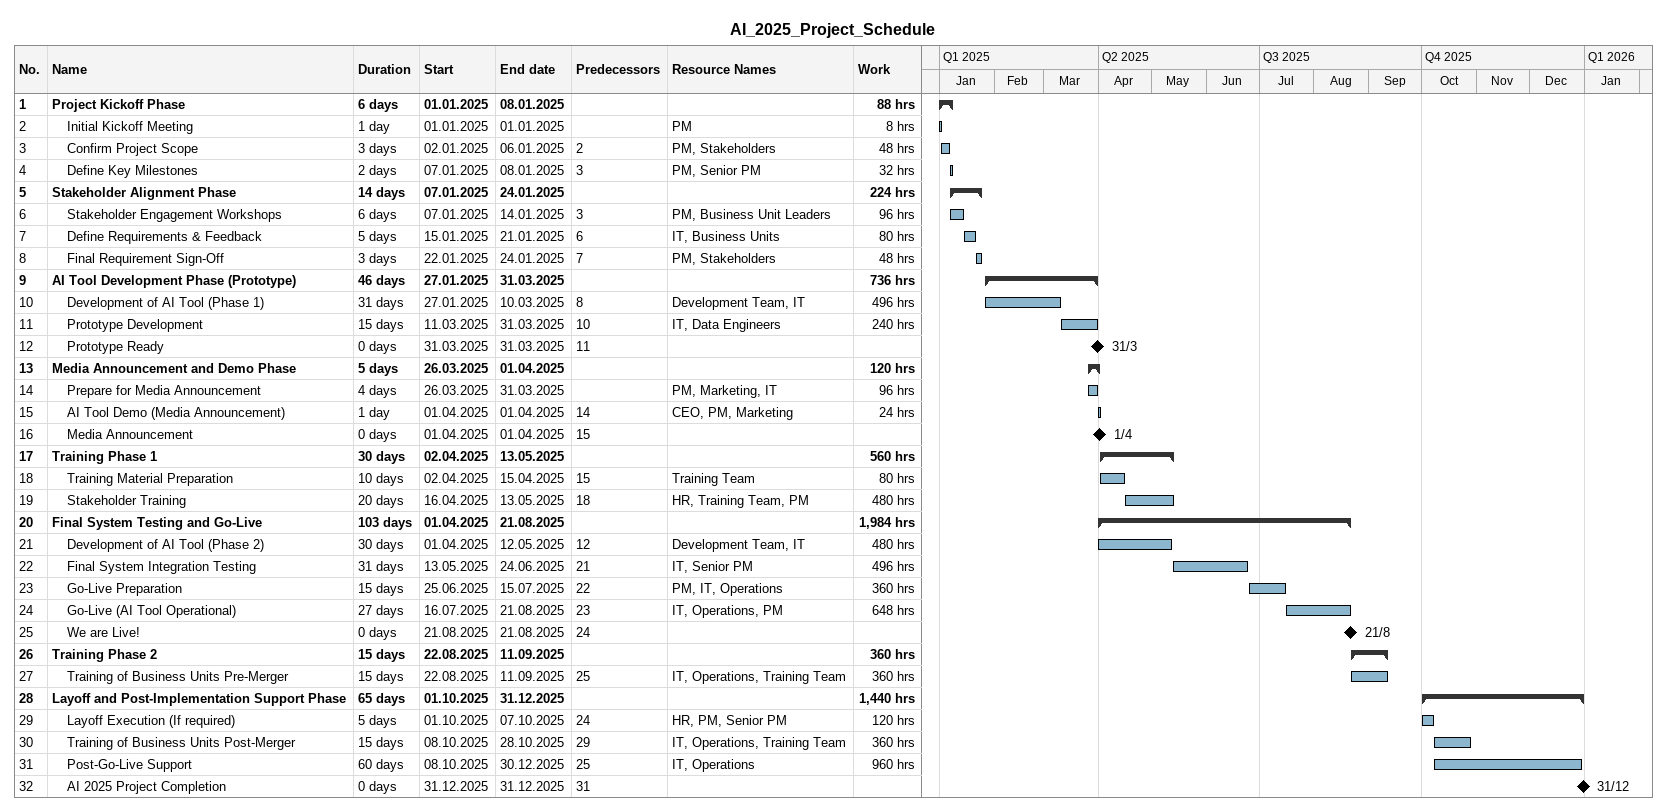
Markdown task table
AI_2025_Project_Schedule

| ID | Level | Task | Duration | Start | Finish | Predecessors | Resources | Work (h) |
|---|---|---|---|---|---|---|---|---|
| 1 | 1 | **Project Kickoff Phase** | 6d | 2025-01-01 | 2025-01-08 |  |  | 88 |
| 2 | 2 | Initial Kickoff Meeting | 1d | 2025-01-01 | 2025-01-01 |  | PM | 8 |
| 3 | 2 | Confirm Project Scope | 3d | 2025-01-02 | 2025-01-06 | 2 | PM, Stakeholders | 48 |
| 4 | 2 | Define Key Milestones | 2d | 2025-01-07 | 2025-01-08 | 3 | PM, Senior PM | 32 |
| 5 | 1 | **Stakeholder Alignment Phase** | 14d | 2025-01-07 | 2025-01-24 |  |  | 224 |
| 6 | 2 | Stakeholder Engagement Workshops | 6d | 2025-01-07 | 2025-01-14 | 3 | PM, Business Unit Leaders | 96 |
| 7 | 2 | Define Requirements & Feedback | 5d | 2025-01-15 | 2025-01-21 | 6 | IT, Business Units | 80 |
| 8 | 2 | Final Requirement Sign-Off | 3d | 2025-01-22 | 2025-01-24 | 7 | PM, Stakeholders | 48 |
| 9 | 1 | **AI Tool Development Phase (Prototype)** | 46d | 2025-01-27 | 2025-03-31 |  |  | 736 |
| 10 | 2 | Development of AI Tool (Phase 1) | 31d | 2025-01-27 | 2025-03-10 | 8 | Development Team, IT | 496 |
| 11 | 2 | Prototype Development | 15d | 2025-03-11 | 2025-03-31 | 10 | IT, Data Engineers | 240 |
| 12 | 2 | Prototype Ready | 0d | 2025-03-31 | 2025-03-31 | 11 |  |  |
| 13 | 1 | **Media Announcement and Demo Phase** | 5d | 2025-03-26 | 2025-04-01 |  |  | 120 |
| 14 | 2 | Prepare for Media Announcement | 4d | 2025-03-26 | 2025-03-31 |  | PM, Marketing, IT | 96 |
| 15 | 2 | AI Tool Demo (Media Announcement) | 1d | 2025-04-01 | 2025-04-01 | 14 | CEO, PM, Marketing | 24 |
| 16 | 2 | Media Announcement | 0d | 2025-04-01 | 2025-04-01 | 15 |  |  |
| 17 | 1 | **Training Phase 1** | 30d | 2025-04-02 | 2025-05-13 |  |  | 560 |
| 18 | 2 | Training Material Preparation | 10d | 2025-04-02 | 2025-04-15 | 15 | Training Team | 80 |
| 19 | 2 | Stakeholder Training | 20d | 2025-04-16 | 2025-05-13 | 18 | HR, Training Team, PM | 480 |
| 20 | 1 | **Final System Testing and Go-Live** | 103d | 2025-04-01 | 2025-08-21 |  |  | 1984 |
| 21 | 2 | Development of AI Tool (Phase 2) | 30d | 2025-04-01 | 2025-05-12 | 12 | Development Team, IT | 480 |
| 22 | 2 | Final System Integration Testing | 31d | 2025-05-13 | 2025-06-24 | 21 | IT, Senior PM | 496 |
| 23 | 2 | Go-Live Preparation | 15d | 2025-06-25 | 2025-07-15 | 22 | PM, IT, Operations | 360 |
| 24 | 2 | Go-Live (AI Tool Operational) | 27d | 2025-07-16 | 2025-08-21 | 23 | IT, Operations, PM | 648 |
| 25 | 2 | We are Live! | 0d | 2025-08-21 | 2025-08-21 | 24 |  |  |
| 26 | 1 | **Training Phase 2** | 15d | 2025-08-22 | 2025-09-11 |  |  | 360 |
| 27 | 2 | Training of Business Units Pre-Merger | 15d | 2025-08-22 | 2025-09-11 | 25 | IT, Operations, Training Team | 360 |
| 28 | 1 | **Layoff and Post-Implementation Support Phase** | 65d | 2025-10-01 | 2025-12-31 |  |  | 1440 |
| 29 | 2 | Layoff Execution (If required) | 5d | 2025-10-01 | 2025-10-07 | 24 | HR, PM, Senior PM | 120 |
| 30 | 2 | Training of Business Units Post-Merger | 15d | 2025-10-08 | 2025-10-28 | 29 | IT, Operations, Training Team | 360 |
| 31 | 2 | Post-Go-Live Support | 60d | 2025-10-08 | 2025-12-30 | 25 | IT, Operations | 960 |
| 32 | 2 | AI 2025 Project Completion | 0d | 2025-12-31 | 2025-12-31 | 31 |  |  |
